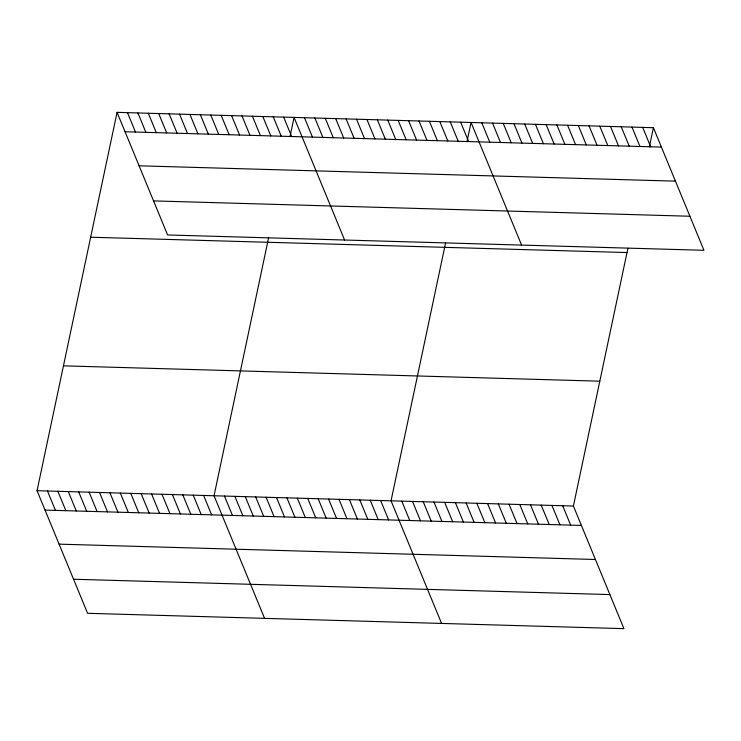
<?xml version="1.0" encoding="UTF-8"?>
<svg xmlns="http://www.w3.org/2000/svg" width="741" height="741" viewBox="0 0 741 741"><rect width="100%" height="100%" fill="white"/><g stroke="black" fill="none" stroke-linecap="round" stroke-linejoin="round"><path stroke-width="1.11" d="M627.914 248.281L573.404 506.038L623.931 628.646L87.586 613.298L37.05 490.699L117.069 112.354L653.414 127.702L703.95 250.301L167.596 234.962L117.069 112.354M268.557 238L214.047 495.757L264.583 618.365M290 136.631L294.057 117.421L344.593 240.019M445.554 243.067L391.044 500.823L441.58 623.431M466.997 141.688L471.054 122.478L521.59 245.086M649.357 146.903L653.414 127.702M125.053 131.75L661.407 147.089M139.095 165.808L675.449 181.147M153.563 200.904L689.908 216.242M90.661 237.213L627.016 252.551M63.457 365.841L599.802 381.189M37.05 490.699L573.404 506.038M45.044 510.086L581.398 525.434M59.085 544.153L595.431 559.492M73.544 579.24L609.899 594.588M642.688 127.387L650.681 146.783M631.962 127.081L639.955 146.477M621.236 126.776L629.229 146.172M610.51 126.47L618.503 145.866M599.784 126.165L607.777 145.56M589.058 125.859L597.042 145.245M578.323 125.553L586.316 144.94M567.597 125.248L575.59 144.634M556.871 124.933L564.864 144.328M546.145 124.627L554.138 144.023M535.419 124.321L543.412 143.717M524.693 124.016L532.686 143.411M513.967 123.71L521.96 143.106M503.241 123.404L511.234 142.791M492.515 123.099L500.499 142.485M481.78 122.793L489.773 142.179M460.643 122.182L468.636 141.577M450.232 121.885L458.225 141.281M439.821 121.589L447.814 140.985M429.41 121.292L437.403 140.679M418.998 120.996L426.992 140.382M408.587 120.7L416.581 140.086M562.678 505.733L570.663 525.128M398.176 120.394L406.17 139.79M551.943 505.427L559.937 524.813M387.765 120.098L395.759 139.493M541.217 505.121L549.211 524.508M377.354 119.801L385.348 139.197M530.491 504.816L538.485 524.202M366.943 119.505L374.937 138.891M519.765 504.501L527.759 523.896M356.532 119.208L364.526 138.595M509.039 504.195L517.033 523.591M346.121 118.912L354.115 138.298M498.313 503.889L506.307 523.285M335.71 118.606L343.704 138.002M487.587 503.584L495.581 522.979M325.299 118.31L333.283 137.706M476.861 503.278L484.855 522.674M314.888 118.014L322.872 137.409M466.135 502.972L474.12 522.359M304.468 117.717L312.461 137.113M455.4 502.667L463.394 522.053M444.674 502.361L452.668 521.747M283.646 117.124L291.639 136.511M433.948 502.046L441.942 521.442M273.234 116.828L281.228 136.214M423.222 501.74L431.216 521.136M262.823 116.522L270.817 135.918M412.496 501.435L420.49 520.83M252.412 116.226L260.406 135.622M401.77 501.129L409.764 520.525M242.001 115.929L249.995 135.325M231.59 115.633L239.584 135.019M380.633 500.527L388.627 519.913M221.179 115.337L229.173 134.723M370.222 500.231L378.216 519.617M210.768 115.04L218.762 134.427M359.811 499.925L367.805 519.321M200.357 114.735L208.351 134.13M349.4 499.629L357.384 519.024M189.946 114.438L197.94 133.834M338.98 499.332L346.973 518.728M179.535 114.142L187.529 133.537M328.569 499.036L336.562 518.431M169.124 113.845L177.118 133.241M318.158 498.739L326.151 518.126M158.713 113.549L166.706 132.935M307.747 498.443L315.74 517.829M148.302 113.253L156.295 132.639M297.336 498.147L305.329 517.533M137.891 112.956L145.884 132.343M286.924 497.841L294.918 517.237M127.48 112.651L135.473 132.046M276.513 497.544L284.507 516.94M266.102 497.248L274.096 516.644M255.691 496.952L263.685 516.347M245.28 496.655L253.274 516.042M234.869 496.359L242.863 515.745M224.458 496.053L232.452 515.449M203.636 495.46L211.63 514.856M193.225 495.164L201.219 514.56M182.814 494.868L190.808 514.254M172.403 494.571L180.396 513.958M161.992 494.275L169.985 513.661M151.581 493.969L159.565 513.365M141.17 493.673L149.154 513.068M130.749 493.376L138.743 512.772M120.338 493.08L128.332 512.476M109.927 492.784L117.921 512.17M99.516 492.487L107.51 511.874M89.105 492.181L97.099 511.577M78.694 491.885L86.688 511.281M68.283 491.589L76.277 510.984M57.872 491.292L65.866 510.688M47.461 490.996L55.455 510.382"/></g></svg>
